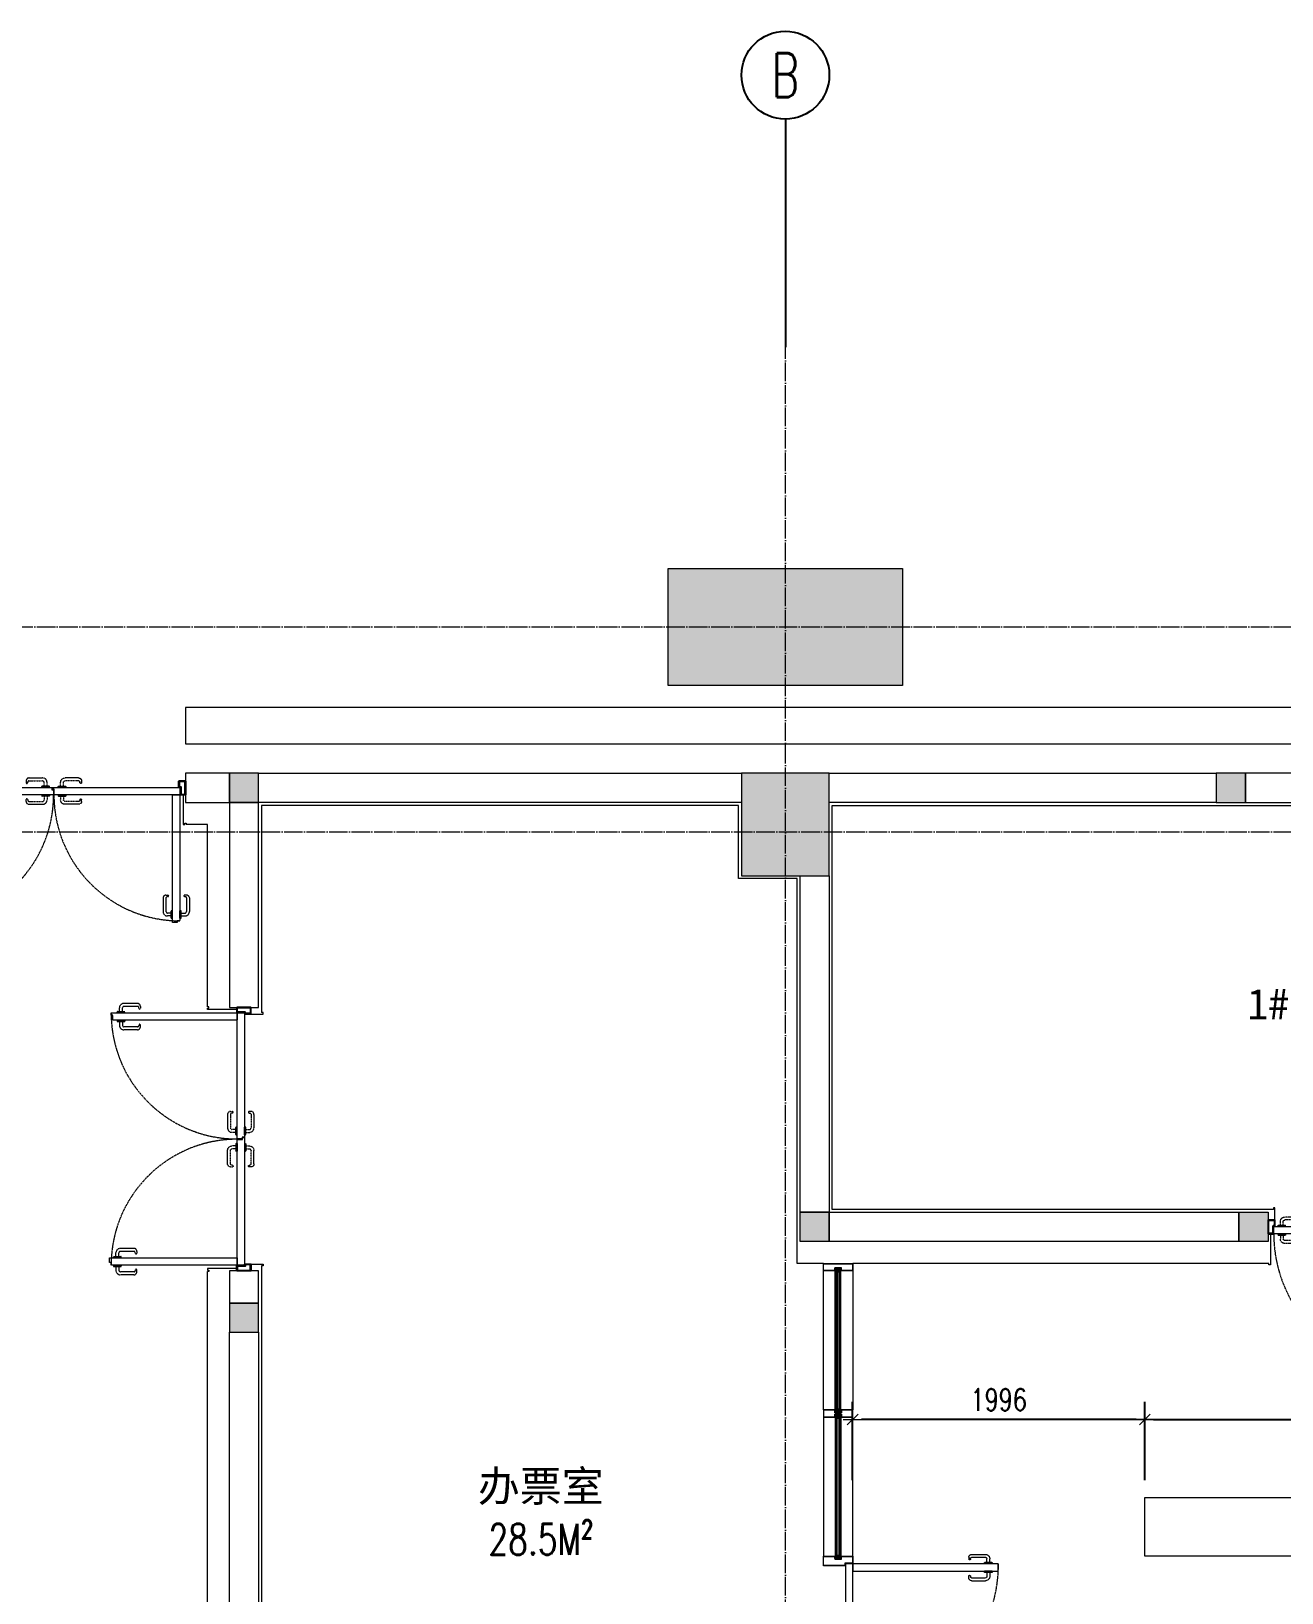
# Model space of a CAD drawing. Header units: millimetres. Extents: x -1346 to 48994, y -3569 to 24186.
# Drawn here: x 8580 to 17127, y 13516 to 24186 of the extents above; entities that cross this region are included whole.
import ezdxf
from ezdxf.enums import TextEntityAlignment as Align

# ---------------------------------------------------------------- set-up
doc = ezdxf.new("R2010")
doc.units = ezdxf.units.MM
for name, pattern in [('DASH', [0.35, 0.25, -0.1]), ('DOTE', [61.468, 50.8, -5.08, 0.508, -5.08]), ('HIDDEN', [0.375, 0.25, -0.125]), ('M-CENTER', [11.25, 7.5, -1.25, 1.25, -1.25])]:
    doc.linetypes.add(name, pattern=pattern)
doc.layers.get('Defpoints').update_dxf_attribs({"color": 250, "lineweight": 0})
for name, color, linetype in [('BS-DOOR-JAMB', 3, 'Continuous'), ('ZZKJ-GL', 161, 'Continuous'), ('ZZKJ-HID', 6, 'HIDDEN')]:
    doc.layers.add(name, color=color, linetype=linetype)
for name, color, linetype, lineweight in [('BS-DOTE', 134, 'DOTE', 0), ('BS-WALL-BW', 200, 'Continuous', 0), ('BS-WALL-FINISH', 3, 'Continuous', 0), ('BS-WALL-HATCH1', 253, 'Continuous', 0), ('BS-WALL-ORI', 200, 'Continuous', 0), ('DS-DOOR', 60, 'Continuous', 0), ('DS-DOOR-JAMB', 3, 'Continuous', 0), ('FF-FURN', 51, 'Continuous', 0), ('FF-FURN（FINE）', 47, 'Continuous', 0), ('FF-TEXT', 2, 'Continuous', 0)]:
    doc.layers.add(name, color=color, linetype=linetype, lineweight=lineweight)
doc.styles.add('亚厦-中文', font='STXIHEI.TTF')
doc.styles.add('亚厦-英文', font='SIMPLEX.SHX', dxfattribs={"width": 0.8, "bigfont": 'hztxt.shx'})
doc.styles.add('深圳院-DIM', font='SIMPLEX.SHX', dxfattribs={"width": 0.75})
doc.styles.add('深圳院-英文', font='SIMPLEX.SHX', dxfattribs={"width": 0.8, "bigfont": 'hztxt.shx'})
doc.dimstyles.new('DIM-60', dxfattribs={"dimscale": 60, "dimtxt": 2.5, "dimasz": 1, "dimexe": 2, "dimexo": 2, "dimgap": 1, "dimtad": 1, "dimdec": 0, "dimrnd": 1, "dimdsep": 46, "dimtxsty": '深圳院-DIM', "dimblk": '亚厦', "dimcen": 0.3, "dimclrd": 44, "dimclre": 44, "dimclrt": 2, "dimadec": 0, "dimazin": 2, "dimtfac": 1, "dimtdec": 0, "dimtix": 1, "dimtmove": 2, "dimatfit": 3, "dimldrblk": 'OPEN90', "dimfxl": 7, "dimfxlon": 1, "dimarcsym": 0})
pattern_1 = [(135, (34305.246, -258271.0245), (-2.24506403, -2.24506403), []), (225, (34305.246, -258271.0245), (2.24506403, -2.24506403), [])]

# ---------------------------------------------------------------- blocks, each defined once
blk = doc.blocks.new('FDSGSERRERRER')
at = {"layer": 'BS-WALL-HATCH1'}
h = blk.add_hatch(color=256, dxfattribs=at)
h.dxf.hatch_style = 1
h.paths.add_polyline_path([(175274, 103543), (176874, 103543), (176874, 102743), (175274, 102743)])
h = blk.add_hatch(color=256, dxfattribs=at)
h.dxf.hatch_style = 1
h.paths.add_polyline_path([(175774, 101443), (176374, 101443), (176374, 102143), (175774, 102143)])
at = {"layer": 'BS-WALL-BW'}
for points in [[(175274, 103543), (176874, 103543), (176874, 102743), (175274, 102743)], [(175774, 101443), (176374, 101443), (176374, 102143), (175774, 102143)]]:
    blk.add_lwpolyline(points, close=True, dxfattribs=at)
blk = doc.blocks.new('*U118')
at = {"color": 146}
for p, q in [((-24, 0), (24, 0)), ((122, 23, 0), (122, 28, 0)), ((-26, -9), (-26, -2)), ((-26, -9), (26, -9)), ((-26, -59), (26, -59)), ((-26, -59), (-26, -66)), ((-24, -68), (24, -68)), ((26, -9), (26, -2)), ((26, -59), (26, -66)), ((122, -91, 0), (122, -96, 0))]:
    blk.add_line(p, q, dxfattribs=at)
at = {"color": 146, "linetype": 'M-CENTER', "lineweight": 0}
for p, q in [((-10, 0), (-10, 26, 0)), ((10, 0), (10, 26, 0)), ((113, 56, 0), (20, 56, 0)), ((114, 36, 0), (20, 36, 0)), ((133, 36, 0), (133, 23, 0)), ((-10, -68), (-10, -94, 0)), ((10, -68), (10, -94, 0)), ((114, -104, 0), (20, -104, 0)), ((133, -104, 0), (133, -91, 0)), ((113, -124, 0), (20, -124, 0))]:
    blk.add_line(p, q, dxfattribs=at)
at = {"color": 146}
for centre, start, end in [((-24, -2), 90, 180), ((24, -2), 0, 90), ((-24, -66), 180, 270), ((24, -66), 270, 0)]:
    blk.add_arc(centre, 2, start, end, dxfattribs=at)
at = {"color": 146, "linetype": 'M-CENTER', "lineweight": 0}
for centre, radius, start, end in [((20, 26, 0), 30, 90, 180), ((20, 26, 0), 10, 90, 180), ((113, 36, 0), 20, 0, 90), ((128, 24, 0), 5.35, 186.6449, 355.021), ((20, -94, 0), 30, 180, 270), ((20, -94, 0), 10, 180, 270), ((113, -104, 0), 20, 270, 0), ((128, -92, 0), 5.35, 4.979, 173.3551)]:
    blk.add_arc(centre, radius, start, end, dxfattribs=at)
at = {"color": 146, "extrusion": (-1.79944e-08, 0, 1)}
for centre, start, end in [((114, 28, 0), 0, 90), ((114, -96, 0), 270, 0)]:
    blk.add_arc(centre, 8, start, end, dxfattribs=at)
blk = doc.blocks.new('DSAFAW')
at = {"color": 8, "linetype": 'DASH', "ltscale": 20}
for p, q in [((177328, 95658, 0), (177328, 95645, 0)), ((177339, 95645, 0), (177339, 95650, 0)), ((177347, 95658, 0), (177441, 95658, 0)), ((177348, 95678, 0), (177441, 95678, 0)), ((177435, 95613), (177435, 95620)), ((177487, 95613), (177435, 95613)), ((177485, 95622), (177437, 95622)), ((177451, 95622), (177451, 95648, 0)), ((177471, 95622), (177471, 95648, 0)), ((177487, 95613), (177487, 95620)), ((177328, 95518, 0), (177328, 95531, 0)), ((177339, 95531, 0), (177339, 95526, 0)), ((177347, 95518, 0), (177441, 95518, 0)), ((177435, 95563), (177435, 95556)), ((177487, 95563), (177435, 95563)), ((177485, 95554), (177437, 95554)), ((177451, 95554), (177451, 95528, 0)), ((177471, 95554), (177471, 95528, 0)), ((177487, 95563), (177487, 95556)), ((177348, 95498, 0), (177441, 95498, 0))]:
    blk.add_line(p, q, dxfattribs=at)
blk.add_lwpolyline([(176484, 96557), (176534, 96557), (176534, 95563), (176484, 95563)], close=True)
blk.add_lwpolyline([(177528, 95613), (177528, 95563), (176534, 95563), (176534, 95613)], close=True, dxfattribs=at)
for centre, radius, start, end in [((176534, 95563), 994, 0.0009, 90), ((177348, 95658, 0), 20, 90, 180), ((177333, 95646, 0), 5.35, 184.979, 353.3551), ((177437, 95620), 2, 90, 180), ((177441, 95648, 0), 30, 0, 90), ((177441, 95648, 0), 10, 0, 90), ((177485, 95620), 2, 0, 90), ((177333, 95531, 0), 5.35, 6.6449, 175.021), ((177348, 95518, 0), 20, 180, 270), ((177437, 95556), 2, 180, 270), ((177441, 95528, 0), 10, 270, 0), ((177441, 95528, 0), 30, 270, 0), ((177485, 95556), 2, 270, 0)]:
    blk.add_arc(centre, radius, start, end, dxfattribs=at)
at = {"color": 8, "linetype": 'DASH', "ltscale": 20, "extrusion": (1.79944e-08, 0, 1)}
for centre, start, end in [((177347, 95650, 0), 90, 180), ((177347, 95526, 0), 180, 270)]:
    blk.add_arc(centre, 8, start, end, dxfattribs=at)
at = {"rotation": 270}
blk.add_blockref('*U118', (176543, 96502), dxfattribs=at)
blk = doc.blocks.new('*U71')
at = {"color": 250}
for p, q in [((193367, 86976), (193367, 86976)), ((193367, 86973), (193367, 86973)), ((194309, 86973), (194308, 86973)), ((194309, 86976), (194309, 86976)), ((193367, 86961), (193367, 86961)), ((193367, 86957), (193367, 86957)), ((194309, 86961), (194308, 86961)), ((194309, 86957), (194309, 86957))]:
    blk.add_line(p, q, dxfattribs=at)
at = {"layer": 'ZZKJ-GL', "color": 136, "linetype": 'ByBlock', "ltscale": 20}
for p, q in [((193353, 86983), (193354, 86984)), ((193353, 86978), (193353, 86983)), ((193354, 86976), (193353, 86978)), ((193354, 86976), (193353, 86978)), ((193354, 86984), (194321, 86984)), ((194321, 86976), (193354, 86976)), ((194323, 86983), (194321, 86984)), ((194321, 86976), (194323, 86978)), ((194321, 86976), (194323, 86978)), ((194323, 86978), (194323, 86983)), ((193354, 86957), (193353, 86956)), ((193354, 86957), (193353, 86956)), ((193353, 86956), (193353, 86951)), ((193353, 86951), (193354, 86949)), ((194321, 86957), (193354, 86957)), ((193354, 86949), (194321, 86949)), ((194321, 86957), (194323, 86956)), ((194321, 86957), (194323, 86956)), ((194323, 86951), (194321, 86949)), ((194323, 86956), (194323, 86951))]:
    blk.add_line(p, q, dxfattribs=at)
at = {"layer": 'ZZKJ-GL', "color": 8, "ltscale": 20}
for p, q in [((193353, 86983), (194323, 86983)), ((193353, 86978), (194323, 86978)), ((193353, 86956), (194323, 86956))]:
    blk.add_line(p, q, dxfattribs=at)
at = {"layer": 'ZZKJ-GL', "color": 8, "linetype": 'ByBlock', "ltscale": 20}
for p, q in [((193354, 86976), (193354, 86957)), ((193360, 86962), (193360, 86973)), ((193360, 86973), (193360, 86962)), ((194315, 86962), (194315, 86973)), ((194315, 86973), (194315, 86962)), ((194321, 86976), (194321, 86957))]:
    blk.add_line(p, q, dxfattribs=at)
for points in [[(193367, 86958), (193363, 86958, -0.198912), (193362, 86958), (193360, 86960, -0.198912), (193360, 86960), (193360, 86974, -0.198912), (193360, 86974), (193362, 86976, -0.198912), (193363, 86976), (193367, 86976, -0.414214), (193367, 86976), (193367, 86958, -0.414214)], [(193366, 86958), (193363, 86958, -0.198912), (193363, 86958), (193361, 86960, -0.198912), (193361, 86960), (193361, 86973, -0.198912), (193361, 86974), (193363, 86976, -0.198912), (193363, 86976), (193366, 86976, -0.414214), (193367, 86975), (193367, 86958, -0.414214)], [(194309, 86958), (194313, 86958, 0.198912), (194313, 86958), (194315, 86960, 0.198912), (194315, 86960), (194315, 86974, 0.198912), (194315, 86974), (194313, 86976, 0.198912), (194313, 86976), (194309, 86976, 0.414214), (194308, 86976), (194308, 86958, 0.414214)], [(194309, 86958), (194313, 86958, 0.198912), (194313, 86958), (194315, 86960, 0.198912), (194315, 86960), (194315, 86973, 0.198912), (194315, 86974), (194313, 86976, 0.198912), (194313, 86976), (194309, 86976, 0.414214), (194309, 86975), (194309, 86958, 0.414214)]]:
    blk.add_lwpolyline(points, format="xyb", close=True, dxfattribs=at)
at = {"layer": 'ZZKJ-HID', "color": 8, "ltscale": 0.01}
blk.add_line((193353, 86951), (194323, 86951), dxfattribs=at)
blk = doc.blocks.new('DSGEFGERG')
at = {"layer": 'BS-DOOR-JAMB'}
blk.add_lwpolyline([(362877, 9222), (362912, 9222), (362912, 9275), (362922, 9275), (362922, 9317), (362877, 9317), (362877, 9222)], dxfattribs=at)
at = {"layer": 'BS-DOOR-JAMB', "color": 8}
blk.add_lwpolyline([(362879, 9224), (362879, 9315), (362920, 9315), (362920, 9277), (362910, 9277), (362910, 9224), (362879, 9224)], dxfattribs=at)
at = {"layer": 'DS-DOOR', "color": 8}
blk.add_lwpolyline([(362880, 9225), (362880, 9225), (362880, 9314), (362919, 9314), (362919, 9278), (362909, 9278), (362909, 9225), (362880, 9225), (362880, 9225), (362880, 9225)], dxfattribs=at)
blk = doc.blocks.new('DAFSA')
at = {"color": 8, "linetype": 'DASH', "ltscale": 20}
for p, q in [((180221, 97804, 0), (180221, 97711, 0)), ((180241, 97824, 0), (180254, 97824, 0)), ((180241, 97805, 0), (180241, 97711, 0)), ((180254, 97813, 0), (180249, 97813, 0)), ((180368, 97813, 0), (180373, 97813, 0)), ((180381, 97824, 0), (180369, 97824, 0)), ((180381, 97805, 0), (180381, 97711, 0)), ((180401, 97804, 0), (180401, 97711, 0)), ((180277, 97701), (180251, 97701, 0)), ((180277, 97681), (180251, 97681, 0)), ((180277, 97667), (180277, 97715)), ((180286, 97717), (180279, 97717)), ((180286, 97665), (180279, 97665)), ((180286, 97665), (180286, 97717)), ((180336, 97717), (180343, 97717)), ((180336, 97665), (180336, 97717)), ((180336, 97665), (180343, 97665)), ((180345, 97667), (180345, 97715)), ((180345, 97701), (180371, 97701, 0)), ((180345, 97681), (180371, 97681, 0))]:
    blk.add_line(p, q, dxfattribs=at)
blk.add_lwpolyline([(179412, 98610), (180336, 98610), (180336, 98560), (179412, 98560)], close=True)
blk.add_lwpolyline([(180336, 97636), (180286, 97636), (180286, 98560), (180336, 98560)], close=True, dxfattribs=at)
for centre, radius, start, end in [((180336, 98560), 924, 180, 270), ((180241, 97804, 0), 20, 90, 180), ((180254, 97819, 0), 5.35, 276.6449, 85.021), ((180369, 97819, 0), 5.35, 94.979, 263.3551), ((180381, 97804, 0), 20, 0, 90), ((180251, 97711, 0), 30, 180, 270), ((180251, 97711, 0), 10, 180, 270), ((180279, 97715), 2, 90, 180), ((180279, 97667), 2, 180, 270), ((180343, 97715), 2, 0, 90), ((180343, 97667), 2, 270, 0), ((180371, 97711, 0), 10, 270, 0), ((180371, 97711, 0), 30, 270, 0)]:
    blk.add_arc(centre, radius, start, end, dxfattribs=at)
at = {"color": 8, "linetype": 'DASH', "ltscale": 20, "extrusion": (0, -1.79944e-08, 1)}
for centre, start, end in [((180249, 97805, 0), 90, 180), ((180373, 97805, 0), 0, 90)]:
    blk.add_arc(centre, 8, start, end, dxfattribs=at)
at = {"xscale": -1, "rotation": 180}
blk.add_blockref('*U118', (179467, 98551), dxfattribs=at)
blk = doc.blocks.new('fsdgwsr')
at = {"color": 8, "linetype": 'DASH', "ltscale": 20}
for p, q in [((102644, 101315, 0), (102644, 101222, 0)), ((102664, 101335, 0), (102677, 101335, 0)), ((102664, 101316, 0), (102664, 101222, 0)), ((102677, 101324, 0), (102672, 101324, 0)), ((102804, 101335, 0), (102791, 101335, 0)), ((102791, 101324, 0), (102796, 101324, 0)), ((102804, 101316, 0), (102804, 101222, 0)), ((102824, 101315, 0), (102824, 101222, 0)), ((104318, 101291, 0), (104318, 101198, 0)), ((104338, 101311, 0), (104351, 101311, 0)), ((104338, 101292, 0), (104338, 101198, 0)), ((104351, 101300, 0), (104346, 101300, 0)), ((104465, 101300, 0), (104470, 101300, 0)), ((104478, 101311, 0), (104466, 101311, 0)), ((104478, 101292, 0), (104478, 101198, 0)), ((104498, 101291, 0), (104498, 101198, 0)), ((102700, 101212), (102674, 101212, 0)), ((102700, 101192), (102674, 101192, 0)), ((102700, 101178), (102700, 101226)), ((102709, 101228), (102702, 101228)), ((102709, 101176), (102702, 101176)), ((102709, 101176), (102709, 101228)), ((102759, 101228), (102766, 101228)), ((102759, 101176), (102759, 101228)), ((102759, 101176), (102766, 101176)), ((102768, 101178), (102768, 101226)), ((102768, 101212), (102794, 101212, 0)), ((102768, 101192), (102794, 101192, 0)), ((104374, 101188), (104348, 101188, 0)), ((104374, 101168), (104348, 101168, 0)), ((104374, 101154), (104374, 101202)), ((104383, 101204), (104376, 101204)), ((104383, 101152), (104383, 101204)), ((104433, 101204), (104440, 101204)), ((104433, 101152), (104433, 101204)), ((104442, 101154), (104442, 101202)), ((104442, 101188), (104468, 101188, 0)), ((104442, 101168), (104468, 101168, 0)), ((104383, 101152), (104376, 101152)), ((104433, 101152), (104440, 101152))]:
    blk.add_line(p, q, dxfattribs=at)
for points in [[(103558, 102031), (103570, 102031), (103570, 101996), (102709, 101996), (102709, 102046), (103558, 102046)], [(104433, 101996), (103573, 101996), (103573, 102034), (103561, 102034), (103561, 102046), (104433, 102046)]]:
    blk.add_lwpolyline(points, close=True)
for points in [[(102724, 101147), (102724, 101135), (102709, 101135), (102709, 101996), (102759, 101996), (102759, 101147)], [(104433, 101996), (104433, 101135), (104415, 101135), (104415, 101123), (104383, 101123), (104383, 101996)]]:
    blk.add_lwpolyline(points, close=True, dxfattribs=at)
for centre, radius, start, end in [((102709, 101996), 861, 270.0016, 0.0008), ((104433, 101996), 861, 180, 270), ((102664, 101315, 0), 20, 90, 180), ((102677, 101330, 0), 5.35, 276.6449, 85.021), ((102792, 101330, 0), 5.35, 94.979, 263.3551), ((102804, 101315, 0), 20, 0, 90), ((104338, 101291, 0), 20, 90, 180), ((104351, 101306, 0), 5.35, 276.6449, 85.021), ((104466, 101306, 0), 5.35, 94.979, 263.3551), ((104478, 101291, 0), 20, 0, 90), ((102674, 101222, 0), 30, 180, 270), ((102674, 101222, 0), 10, 180, 270), ((102702, 101226), 2, 90, 180), ((102702, 101178), 2, 180, 270), ((102766, 101226), 2, 0, 90), ((102766, 101178), 2, 270, 0), ((102794, 101222, 0), 10, 270, 0), ((102794, 101222, 0), 30, 270, 0), ((104348, 101198, 0), 30, 180, 270), ((104348, 101198, 0), 10, 180, 270), ((104376, 101202), 2, 90, 180), ((104440, 101202), 2, 0, 90), ((104468, 101198, 0), 10, 270, 0), ((104468, 101198, 0), 30, 270, 0), ((104376, 101154), 2, 180, 270), ((104440, 101154), 2, 270, 0)]:
    blk.add_arc(centre, radius, start, end, dxfattribs=at)
at = {"color": 8, "linetype": 'DASH', "ltscale": 20, "extrusion": (0, -1.79944e-08, 1)}
for centre, start, end in [((102672, 101316, 0), 90, 180), ((102796, 101316, 0), 0, 90), ((104346, 101292, 0), 90, 180), ((104470, 101292, 0), 0, 90)]:
    blk.add_arc(centre, 8, start, end, dxfattribs=at)
at = {"rotation": 180}
blk.add_blockref('*U118', (103515, 101987), dxfattribs=at)
at = {"xscale": -1, "rotation": 180}
blk.add_blockref('*U118', (103628, 101987), dxfattribs=at)
blk = doc.blocks.new('A1A0空间标注')
at = {"color": 2, "style": '亚厦-英文', "width": 0.75}
blk.add_attdef('ENGLISH', text='', height=3.5, dxfattribs=at).set_placement((-367.51, -638.85), align=Align.MIDDLE_CENTER)
at = {"color": 2, "ltscale": 0.1, "style": '亚厦-中文'}
blk.add_attdef('中文字体', text='', height=3.5, dxfattribs=at).set_placement((-367.51, -644.2), align=Align.MIDDLE_CENTER)
at = {"color": 2, "ltscale": 0.1, "style": '亚厦-英文', "width": 0.75}
blk.add_attdef('AREA', text='', height=3.5, dxfattribs=at).set_placement((-367.51, -650.25), align=Align.MIDDLE_CENTER)
blk = doc.blocks.new('*U116')
at = {"color": 150, "ltscale": 0.65}
blk.add_lwpolyline([(0, -5), (0, -31)], dxfattribs=at)
at = {"color": 150, "ltscale": 0.1}
blk.add_circle((0, 0), 5, dxfattribs=at)
at = {"color": 2, "ltscale": 0.1, "style": '深圳院-英文', "width": 0.8}
blk.add_attdef('A', text='', height=5, dxfattribs=at).set_placement((0, 0), align=Align.MIDDLE_CENTER)
blk = doc.blocks.new('FDGDSGDDSS')
at = {"layer": 'BS-DOTE', "ltscale": 2.5}
blk.add_line((78371.2, 81618.3), (78371.2, 105053.9), dxfattribs=at)
for points in [[(65571.2, 103143.3), (111471.2, 103143.3)], [(65571.2, 101743.3), (111471.2, 101743.3)]]:
    blk.add_lwpolyline(points, dxfattribs=at)
ref = blk.add_blockref('*U116', (78371.2, 106913.9), dxfattribs=dict(xscale=60, yscale=60, zscale=60))
ref.add_attrib('A', 'B', dxfattribs={"color": 2, "ltscale": 0.1, "height": 300, "style": '深圳院-英文', "width": 0.7}).set_placement((78371.2, 106913.9), align=Align.MIDDLE_CENTER)
blk = doc.blocks.new('亚厦')
at = {"color": 2, "linetype": 'ByBlock'}
for p, q in [((0, 0), (-1.09, 0)), ((-0.61, -0.61), (0.61, 0.61)), ((1.09, 0), (0, 0))]:
    blk.add_line(p, q, dxfattribs=at)
blk = doc.blocks.new('*D143')
at = {"layer": 'Defpoints', "color": 0, "transparency": 16777216}
for p in [(34991, 14700), (16191, 14166), (34991, 14166)]:
    blk.add_point(p, dxfattribs=at)
at = {"layer": 'FF-FURN（FINE）', "color": 44, "lineweight": -2, "transparency": 16777216}
for p, q in [((16191, 14286), (16191, 14820)), ((34991, 14286), (34991, 14820)), ((16251, 14700), (34931, 14700))]:
    blk.add_line(p, q, dxfattribs=at)
at = {"layer": 'FF-FURN（FINE）', "color": 44, "lineweight": -2, "transparency": 16777216, "xscale": 60, "yscale": 60, "zscale": 60, "rotation": 180}
blk.add_blockref('亚厦', (16191, 14700), dxfattribs=at)
at = {"layer": 'FF-FURN（FINE）', "color": 44, "lineweight": -2, "transparency": 16777216, "xscale": 60, "yscale": 60, "zscale": 60}
blk.add_blockref('亚厦', (34991, 14700), dxfattribs=at)
at = {"layer": 'FF-FURN（FINE）', "color": 2, "transparency": 16777216, "insert": (25591, 14835), "char_height": 150, "attachment_point": 5, "style": '深圳院-DIM'}
blk.add_mtext('18800', dxfattribs=at)
blk = doc.blocks.new('_Open90')
at = {"color": 2, "linetype": 'ByBlock', "lineweight": -2}
for p, q in [((0, 0), (-1, 0)), ((-0.5, 0.5), (0, 0)), ((0, 0), (-0.5, -0.5))]:
    blk.add_line(p, q, dxfattribs=at)
blk = doc.blocks.new('*D145')
at = {"layer": 'Defpoints', "color": 0, "transparency": 16777216}
for p in [(14194, 14700), (14194, 14166), (16191, 14166)]:
    blk.add_point(p, dxfattribs=at)
at = {"layer": 'FF-FURN（FINE）', "color": 44, "lineweight": -2, "transparency": 16777216}
for p, q in [((14194, 14286), (14194, 14820)), ((16191, 14286), (16191, 14820)), ((16131, 14700), (14254, 14700))]:
    blk.add_line(p, q, dxfattribs=at)
at = {"layer": 'FF-FURN（FINE）', "color": 44, "lineweight": -2, "transparency": 16777216, "xscale": 60, "yscale": 60, "zscale": 60, "rotation": 180}
blk.add_blockref('亚厦', (14194, 14700), dxfattribs=at)
at = {"layer": 'FF-FURN（FINE）', "color": 44, "lineweight": -2, "transparency": 16777216, "xscale": 60, "yscale": 60, "zscale": 60}
blk.add_blockref('亚厦', (16191, 14700), dxfattribs=at)
at = {"layer": 'FF-FURN（FINE）', "color": 2, "transparency": 16777216, "insert": (15192, 14835), "char_height": 150, "attachment_point": 5, "style": '深圳院-DIM'}
blk.add_mtext('1996', dxfattribs=at)

msp = doc.modelspace()

# ---------------------------------------------------------------- hatches: boundary and pattern name
at = {"layer": 'BS-WALL-FINISH'}
h = msp.add_hatch(dxfattribs=at)
h.set_pattern_fill('ANSI37', color=250, angle=270)
h.set_pattern_definition([(315, (-6116.722, 285958.9007), (2.24506403, 2.24506403), []), (45, (-6116.722, 285958.9007), (-2.24506403, 2.24506403), [])])
h.paths.add_polyline_path([(14072.8, 15725.8), (14072.8, 15735.8), (14115.8, 15735.8), (14115.8, 15725.8)])
h = msp.add_hatch(dxfattribs=at)
h.set_pattern_fill('ANSI37', color=250, angle=90)
h.set_pattern_definition(pattern_1)
h.paths.add_polyline_path([(14115.8, 14755.8), (14115.8, 14745.8), (14072.8, 14745.8), (14072.8, 14755.8)])
h = msp.add_hatch(dxfattribs=at)
h.set_pattern_fill('ANSI37', color=250, angle=90)
h.set_pattern_definition(pattern_1)
h.paths.add_polyline_path([(14115.8, 14725.8), (14115.8, 14735.8), (14072.8, 14735.8), (14072.8, 14725.8)])
h = msp.add_hatch(dxfattribs=at)
h.set_pattern_fill('ANSI37', color=250, angle=270)
h.set_pattern_definition([(315, (-6116.722, 285702.633), (2.24506403, 2.24506403), []), (45, (-6116.722, 285702.633), (-2.24506403, 2.24506403), [])])
h.paths.add_polyline_path([(14072.8, 13755.8), (14072.8, 13745.8), (14115.8, 13745.8), (14115.8, 13755.8)])
at = {"layer": 'BS-WALL-ORI'}
h = msp.add_hatch(color=253, dxfattribs=at)
h.dxf.hatch_style = 1
h.paths.add_polyline_path([(9934.3, 18915.8), (10134.3, 18915.8), (10134.3, 19115.8), (9934.3, 19115.8)])
h = msp.add_hatch(color=253, dxfattribs=at)
h.dxf.hatch_style = 1
h.paths.add_polyline_path([(16679, 18915.8), (16879, 18915.8), (16879, 19115.8), (16679, 19115.8)])
h = msp.add_hatch(color=253, dxfattribs=at)
h.dxf.hatch_style = 1
h.paths.add_polyline_path([(13834.3, 16115.8), (14034.3, 16115.8), (14034.3, 15915.8), (13834.3, 15915.8)])
h = msp.add_hatch(color=253, dxfattribs=at)
h.dxf.hatch_style = 1
h.paths.add_polyline_path([(17034.5, 16115.8), (17034.5, 15915.8), (16834.5, 15915.8), (16834.5, 16115.8)])
h = msp.add_hatch(color=253, dxfattribs=at)
h.dxf.hatch_style = 1
h.paths.add_polyline_path([(40934.3, 1240.8), (40734.3, 1240.8), (40734.3, 1040.8), (40934.3, 1040.8)], flags=17)
edge = h.paths.add_edge_path()
edge.add_line((2684.3, 690.8), (45084.3, 690.8))
edge.add_line((44484.3, 15665.8), (44734.3, 15665.8))
h = msp.add_hatch(color=253, dxfattribs=at)
h.dxf.hatch_style = 1
h.paths.add_polyline_path([(10134.3, 15495.5), (9934.3, 15495.5), (9934.3, 15295.5), (10134.3, 15295.5)])

# ---------------------------------------------------------------- linework, layer by layer
at = {"layer": 'BS-WALL-FINISH', "color": 8}
for p, q in [((13994.3, 14765.8), (13994.3, 15715.8)), ((14194.3, 15715.8), (14194.3, 14765.8)), ((13994.3, 14715.8), (13994.3, 13765.8)), ((14194.3, 13765.8), (14194.3, 14715.8))]:
    msp.add_line(p, q, dxfattribs=at)
at = {"layer": 'BS-WALL-FINISH'}
for points in [[(9619.3, 18968.3), (9619.3, 18765.8), (9629.3, 18765.8), (9629.3, 18775.8), (9639.3, 18775.8), (9639.3, 18765.8)], [(13994.3, 15765.8), (13814.3, 15765.8), (13814.3, 18395.8), (13414.3, 18395.8), (13414.3, 18895.8), (10154.3, 18895.8), (10154.3, 17480.6)], [(17069.5, 16135.8), (14054.3, 16135.8), (14054.3, 18895.8), (20014.3, 18895.8), (20014.3, 18195.8), (21154.3, 18195.8), (21154.3, 18895.8), (28414.3, 18895.8), (28414.3, 18395.8), (29054.3, 18395.8), (29054.3, 18895.8), (36314.3, 18895.8), (36314.3, 18195.8), (38114.3, 18195.8), (38114.3, 16535.8), (37714.3, 16535.8), (37714.3, 16135.8), (34999.7, 16135.8)], [(9784.3, 17520.6), (9784.3, 18765.8), (9639.3, 18765.8)], [(9986.8, 17500.6), (9784.3, 17500.6), (9784.3, 17510.6), (9794.3, 17510.6), (9794.3, 17520.6), (9784.3, 17520.6)], [(10081.8, 17470.6), (10164.3, 17470.6), (10164.3, 17480.6), (10154.3, 17480.6)], [(17079.5, 16063.3), (17079.5, 16145.8), (17069.5, 16145.8), (17069.5, 16135.8)], [(17049.5, 15968.3), (17049.5, 15755.8), (17039.5, 15755.8), (17039.5, 15765.8)], [(9986.8, 15730.6), (9784.3, 15730.6), (9784.3, 15720.6), (9794.3, 15720.6), (9794.3, 15710.6), (9784.3, 15710.6)], [(14194.3, 4215.8), (14569.3, 4215.8), (14569.3, 3735.8), (14519.3, 3735.8), (14519.3, 3725.8), (14509.3, 3725.8), (14509.3, 3715.8), (14184.3, 3715.8), (14184.3, 3215.8), (9784.3, 3215.8), (9784.3, 15710.6)], [(10081.8, 15760.6), (10164.3, 15760.6), (10164.3, 15750.6), (10154.3, 15750.6)], [(10154.3, 15750.6), (10154.3, 11335.8), (11769.4, 11335.8)], [(17039.5, 15765.8), (14194.3, 15765.8)], [(14115.8, 14715.8), (14115.8, 14735.8), (14072.8, 14735.8), (14072.8, 14715.8)]]:
    msp.add_lwpolyline(points, dxfattribs=at)
for points in [[(14072.8, 15735.8), (14072.8, 15715.8), (13994.3, 15715.8), (13994.3, 15765.8), (14194.3, 15765.8), (14194.3, 15715.8), (14115.8, 15715.8), (14115.8, 15735.8)], [(14115.8, 14765.8), (14115.8, 14745.8), (14072.8, 14745.8), (14072.8, 14765.8), (13994.3, 14765.8), (13994.3, 14715.8), (14072.8, 14715.8), (14072.8, 14735.8), (14115.8, 14735.8), (14115.8, 14715.8), (14194.3, 14715.8), (14194.3, 14765.8)], [(14072.8, 13765.8), (14072.8, 13745.8), (14115.8, 13745.8), (14115.8, 13765.8), (14194.3, 13765.8), (14194.3, 13715.8), (14141.3, 13715.8), (14141.3, 13700.8), (13994.3, 13700.8), (13994.3, 13765.8)]]:
    msp.add_lwpolyline(points, close=True, dxfattribs=at)
at = {"layer": 'BS-WALL-FINISH', "color": 8}
for points in [[(14071.3, 15737.3), (14071.3, 15717.3), (13995.8, 15717.3), (13995.8, 15764.3), (14192.8, 15764.3), (14192.8, 15717.3), (14117.3, 15717.3), (14117.3, 15737.3)], [(14117.3, 14764.3), (14117.3, 14744.3), (14071.3, 14744.3), (14071.3, 14764.3), (13995.8, 14764.3), (13995.8, 14717.3), (14071.3, 14717.3), (14071.3, 14737.3), (14117.3, 14737.3), (14117.3, 14717.3), (14192.8, 14717.3), (14192.8, 14764.3)], [(14071.3, 13764.3), (14071.3, 13744.3), (14117.3, 13744.3), (14117.3, 13764.3), (14192.8, 13764.3), (14192.8, 13717.3), (14139.8, 13717.3), (14139.8, 13702.3), (13995.8, 13702.3), (13995.8, 13764.3)]]:
    msp.add_lwpolyline(points, close=True, dxfattribs=at)
at = {"layer": 'BS-WALL-FINISH', "color": 136}
for points in [[(14072.8, 15725.8), (14072.8, 15735.8), (14115.8, 15735.8), (14115.8, 15725.8)], [(14115.8, 14755.8), (14115.8, 14745.8), (14072.8, 14745.8), (14072.8, 14755.8)], [(14115.8, 14725.8), (14115.8, 14735.8), (14072.8, 14735.8), (14072.8, 14725.8)], [(14072.8, 13755.8), (14072.8, 13745.8), (14115.8, 13745.8), (14115.8, 13755.8)]]:
    msp.add_lwpolyline(points, close=True, dxfattribs=at)
for centre in [(14074.8, 15722.9), (14113.8, 15722.9), (14074.8, 14758.8), (14113.8, 14758.8), (14074.8, 14722.9), (14113.8, 14722.9), (14074.8, 13758.8), (14113.8, 13758.8)]:
    msp.add_circle(centre, 2, dxfattribs=at)
for centre, start, end in [((14074.8, 15711.6), 64.71524, 115.28476), ((14113.8, 15711.6), 64.71524, 115.28476), ((14074.8, 14770), 244.71524, 295.28476), ((14113.8, 14770), 244.71524, 295.28476), ((14074.8, 14711.6), 64.71524, 115.28476), ((14113.8, 14711.6), 64.71524, 115.28476), ((14074.8, 13770), 244.71524, 295.28476), ((14113.8, 13770), 244.71524, 295.28476)]:
    msp.add_arc(centre, 4.68, start, end, dxfattribs=at)
at = {"layer": 'BS-WALL-ORI'}
for points in [[(9634.3, 19315.8), (19984.3, 19315.8), (19984.3, 19565.8), (9634.3, 19565.8)], [(9934.3, 19115.8), (9634.3, 19115.8), (9634.3, 18915.8), (9934.3, 18915.8)], [(9934.3, 18915.8), (10134.3, 18915.8), (10134.3, 19115.8), (9934.3, 19115.8)], [(10134.3, 19115.8), (13434.3, 19115.8), (13434.3, 18915.8), (10134.3, 18915.8)], [(14034.3, 19115.8), (16679, 19115.8), (16679, 18915.8), (14034.3, 18915.8)], [(16679, 18915.8), (16879, 18915.8), (16879, 19115.8), (16679, 19115.8)], [(16879, 18915.8), (20034.3, 18915.8), (20034.3, 19115.8), (16879, 19115.8)], [(9934.3, 17515.6), (10134.3, 17515.6), (10134.3, 18915.8), (9934.3, 18915.8)], [(13834.3, 18415.8), (14034.3, 18415.8), (14034.3, 16115.8), (13834.3, 16115.8)], [(13834.3, 16115.8), (14034.3, 16115.8), (14034.3, 15915.8), (13834.3, 15915.8)], [(14034.3, 16115.8), (16834.5, 16115.8), (16834.5, 15915.8), (14034.3, 15915.8)], [(9934.3, 15495.5), (10134.3, 15495.5), (10134.3, 15715.6), (9934.3, 15715.6)], [(10134.3, 15495.5), (9934.3, 15495.5), (9934.3, 15295.5), (10134.3, 15295.5)], [(10134.3, 11315.8), (9934.3, 11315.8), (9934.3, 15295.5), (10134.3, 15295.5)]]:
    msp.add_lwpolyline(points, close=True, dxfattribs=at)
msp.add_lwpolyline([(17034.5, 16115.8), (17034.5, 15915.8), (16834.5, 15915.8), (16834.5, 16115.8), (17034.5, 16115.8)], dxfattribs=at)
at = {"layer": 'FF-FURN', "linetype": 'DASH', "ltscale": 15}
msp.add_lwpolyline([(16190.6, 13765.8), (16190.6, 14165.8), (34990.6, 14165.8), (34990.6, 13765.8)], close=True, dxfattribs=at)

# ---------------------------------------------------------------- block references
msp.add_blockref('FDGDSGDDSS', (-64637, -83027.4))
at = {"layer": 'BS-WALL-BW'}
msp.add_blockref('FDSGSERRERRER', (-162339.8, -83027.4), dxfattribs=at)
at = {"layer": 'BS-WALL-FINISH', "rotation": 90.00000000000003}
msp.add_blockref('*U71', (101060.9, -178596.9), dxfattribs=at)
at = {"layer": 'BS-WALL-FINISH', "xscale": -1, "rotation": 90}
msp.add_blockref('*U71', (101060.9, 208078.6), dxfattribs=at)
at = {"layer": 'DS-DOOR'}
for name, p in [('fsdgwsr', (-94837, -83027.4)), ('DAFSA', (-162339.8, -82591.9))]:
    msp.add_blockref(name, p, dxfattribs=at)
at = {"layer": 'DS-DOOR', "rotation": 270}
msp.add_blockref('fsdgwsr', (-92009, 120186.9), dxfattribs=at)
at = {"layer": 'DS-DOOR', "xscale": -1, "rotation": 180}
msp.add_blockref('DSAFAW', (-162339.8, 109276.1), dxfattribs=at)
at = {"layer": 'DS-DOOR-JAMB', "color": 2, "linetype": 'ByBlock', "xscale": -1}
for p, rotation in [((372511.7, 9745.9), 359.9999999999978), ((764.3, -347161.8), 269.9999999999978)]:
    msp.add_blockref('DSGEFGERG', p, dxfattribs=dict(at, rotation=rotation))
at = {"layer": 'DS-DOOR-JAMB', "color": 2, "linetype": 'ByBlock', "rotation": 270}
msp.add_blockref('DSGEFGERG', (764.3, 380393.1), dxfattribs=at)
at = {"layer": 'DS-DOOR-JAMB', "color": 2, "linetype": 'ByBlock'}
msp.add_blockref('DSGEFGERG', (-345842.9, 6745.9), dxfattribs=at)
at = {"layer": 'FF-TEXT'}
ref = msp.add_blockref('A1A0空间标注', (39658.7, 56190.7), dxfattribs=dict(at, xscale=60, yscale=60, zscale=60))
ref.add_attrib('AREA', '24.0M²', dxfattribs={"layer": '0', "color": 2, "ltscale": 0.1, "height": 210, "style": '亚厦-英文', "width": 0.75}).set_placement((17607.8, 17175.5), align=Align.MIDDLE_CENTER)
ref.add_attrib('中文字体', '1#工程师站', dxfattribs={"layer": '0', "color": 2, "ltscale": 0.1, "height": 210, "style": '亚厦-中文'}).set_placement((17607.8, 17538.7), align=Align.MIDDLE_CENTER)
ref = msp.add_blockref('A1A0空间标注', (34113.1, 52896.2), dxfattribs=dict(at, xscale=60, yscale=60, zscale=60))
ref.add_attrib('AREA', '28.5M²', dxfattribs={"layer": '0', "color": 2, "ltscale": 0.1, "height": 210, "style": '亚厦-英文', "width": 0.75}).set_placement((12062.3, 13881), align=Align.MIDDLE_CENTER)
ref.add_attrib('中文字体', '办票室', dxfattribs={"layer": '0', "color": 2, "ltscale": 0.1, "height": 210, "style": '亚厦-中文'}).set_placement((12062.3, 14244.3), align=Align.MIDDLE_CENTER)

# ---------------------------------------------------------------- dimensions: what is measured, and where the dimension line sits
at = {"layer": 'FF-FURN（FINE）'}
for base, p2, picture, middle in [((14194.3, 14700.1), (14194.3, 14165.8), '*D145', (15192.4, 14835.1)), ((34990.6, 14700.1), (34990.6, 14165.8), '*D143', (25590.6, 14835.1))]:
    dim = msp.add_linear_dim(base=base, p1=(16190.6, 14165.8), p2=p2, dimstyle='DIM-60', dxfattribs=at)
    dim.commit()
    dim.dimension.update_dxf_attribs({"geometry": picture, "text_midpoint": middle})

doc.saveas('drawing.dxf')
